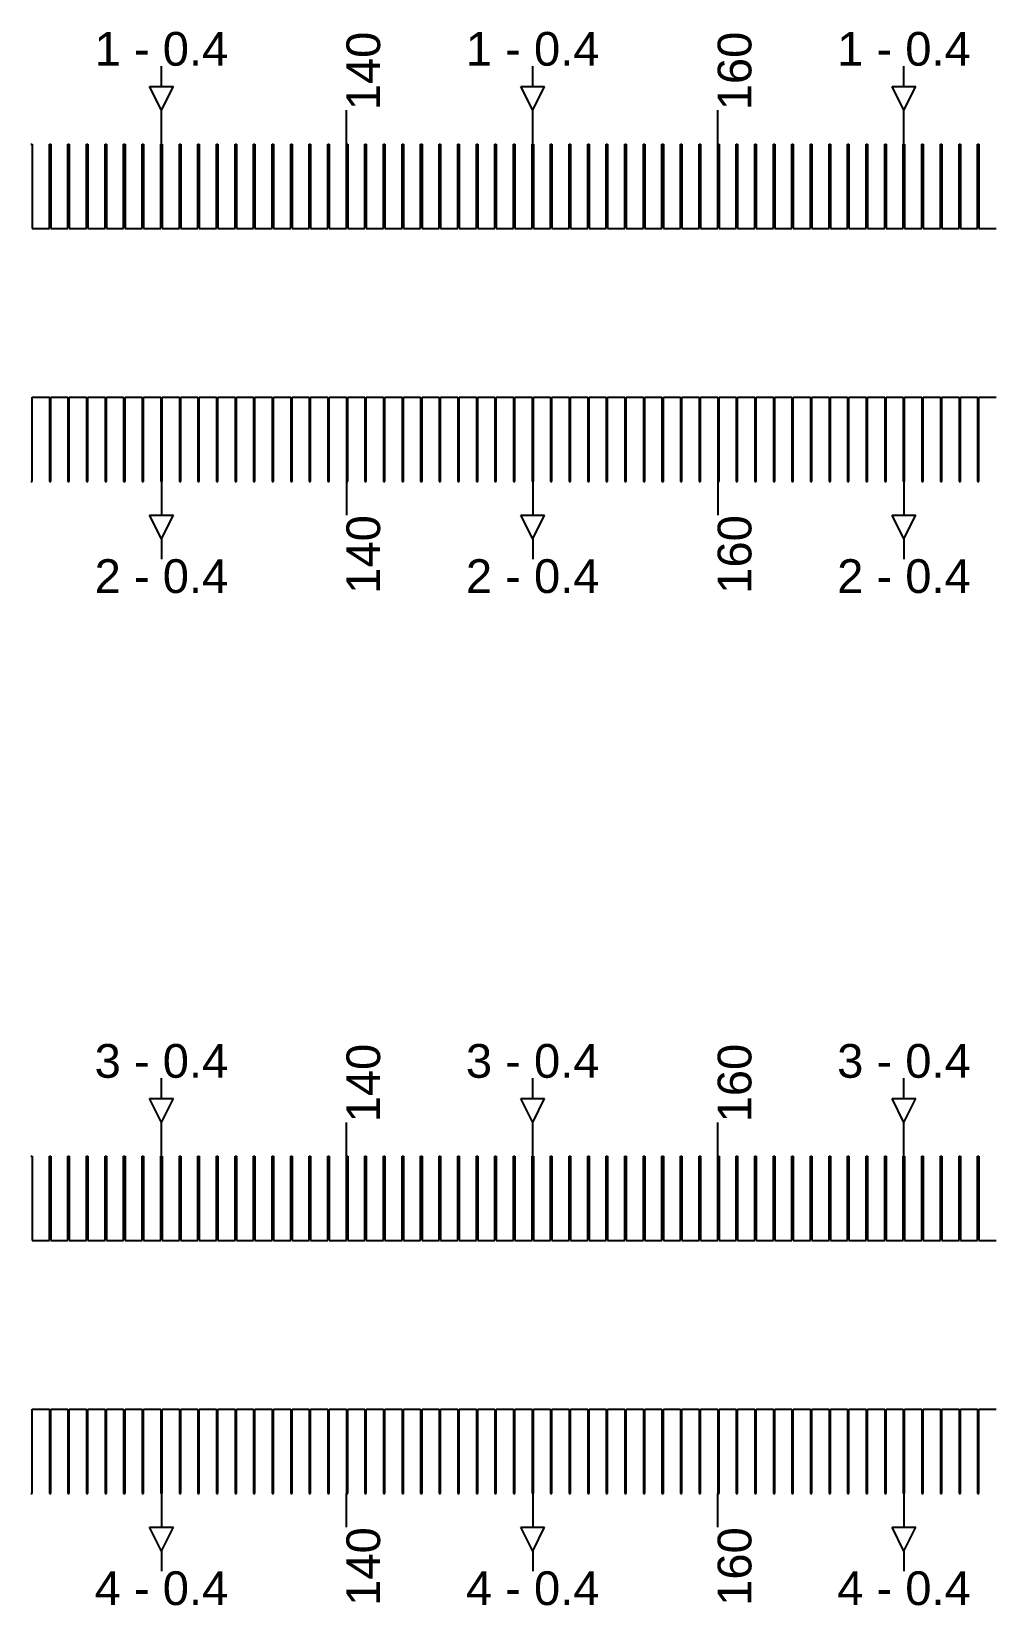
# Model space of a CAD drawing. Extents: x -119394 to 128420, y 74496 to 185496.
# Drawn here: x 38807 to 39090.2, y 112862.7 to 113329.2 of the extents above; entities that cross this region are included whole.
import ezdxf

# ---------------------------------------------------------------- set-up
doc = ezdxf.new("R2010")
doc.units = 13
doc.layers.add('CL - Label-1', color=120, linetype='Continuous')
doc.layers.add('CL - Label-2', color=132, linetype='Continuous')
doc.layers.add('CL - Sub-Micro', color=7, linetype='Continuous', true_color=0x47d1ff)
doc.styles.get("Standard").update_dxf_attribs({"font": 'arial.ttf'})

msp = doc.modelspace()

# ---------------------------------------------------------------- linework, layer by layer
for p, q in [((38845.49, 113312.94), (38845.49, 113318.94)), ((38955.49, 113312.94), (38955.49, 113318.94)), ((39065.49, 113312.94), (39065.49, 113318.94)), ((38845.49, 113295.86), (38845.49, 113305.86)), ((38900.29, 113295.86), (38900.29, 113305.86)), ((38955.49, 113295.86), (38955.49, 113305.86)), ((39010.29, 113295.86), (39010.29, 113305.86)), ((39065.49, 113295.86), (39065.49, 113305.86)), ((38845.49, 113195.86), (38845.49, 113185.86)), ((38900.29, 113195.86), (38900.29, 113185.86)), ((38955.49, 113195.86), (38955.49, 113185.86)), ((39010.29, 113195.86), (39010.29, 113185.86)), ((39065.49, 113195.86), (39065.49, 113185.86)), ((38845.49, 113178.79), (38845.49, 113172.79)), ((38955.49, 113178.79), (38955.49, 113172.79)), ((39065.49, 113178.79), (39065.49, 113172.79)), ((38845.49, 113012.94), (38845.49, 113018.94)), ((38955.49, 113012.94), (38955.49, 113018.94)), ((39065.49, 113012.94), (39065.49, 113018.94)), ((38845.49, 112995.86), (38845.49, 113005.86)), ((38900.29, 112995.86), (38900.29, 113005.86)), ((38955.49, 112995.86), (38955.49, 113005.86)), ((39010.29, 112995.86), (39010.29, 113005.86)), ((39065.49, 112995.86), (39065.49, 113005.86)), ((38845.49, 112895.86), (38845.49, 112885.86)), ((38900.29, 112885.86), (38900.29, 112895.86)), ((38955.49, 112895.86), (38955.49, 112885.86)), ((39010.29, 112885.86), (39010.29, 112895.86)), ((39065.49, 112895.86), (39065.49, 112885.86)), ((38845.49, 112878.79), (38845.49, 112872.79)), ((38955.49, 112878.79), (38955.49, 112872.79)), ((39065.49, 112878.79), (39065.49, 112872.79))]:
    msp.add_line(p, q)
at = {"layer": 'CL - Label-2'}
for p, q in [((38845.49, 113305.86), (38841.95, 113312.96)), ((38841.95, 113312.96), (38849.02, 113312.96)), ((38845.49, 113305.86), (38849.02, 113312.96)), ((38955.49, 113305.86), (38951.95, 113312.96)), ((38951.95, 113312.96), (38959.02, 113312.96)), ((38955.49, 113305.86), (38959.02, 113312.96)), ((39065.49, 113305.86), (39061.95, 113312.96)), ((39061.95, 113312.96), (39069.02, 113312.96)), ((39065.49, 113305.86), (39069.02, 113312.96)), ((38845.49, 113178.79), (38841.95, 113185.89)), ((38841.95, 113185.89), (38849.02, 113185.89)), ((38845.49, 113178.79), (38849.02, 113185.89)), ((38955.49, 113178.79), (38951.95, 113185.89)), ((38951.95, 113185.89), (38959.02, 113185.89)), ((38955.49, 113178.79), (38959.02, 113185.89)), ((39065.49, 113178.79), (39061.95, 113185.89)), ((39061.95, 113185.89), (39069.02, 113185.89)), ((39065.49, 113178.79), (39069.02, 113185.89)), ((38845.49, 113005.86), (38841.95, 113012.96)), ((38841.95, 113012.96), (38849.02, 113012.96)), ((38845.49, 113005.86), (38849.02, 113012.96)), ((38955.49, 113005.86), (38951.95, 113012.96)), ((38951.95, 113012.96), (38959.02, 113012.96)), ((38955.49, 113005.86), (38959.02, 113012.96)), ((39065.49, 113005.86), (39061.95, 113012.96)), ((39061.95, 113012.96), (39069.02, 113012.96)), ((39065.49, 113005.86), (39069.02, 113012.96)), ((38845.49, 112878.79), (38841.95, 112885.89)), ((38841.95, 112885.89), (38849.02, 112885.89)), ((38845.49, 112878.79), (38849.02, 112885.89)), ((38955.49, 112878.79), (38951.95, 112885.89)), ((38951.95, 112885.89), (38959.02, 112885.89)), ((38955.49, 112878.79), (38959.02, 112885.89)), ((39065.49, 112878.79), (39061.95, 112885.89)), ((39061.95, 112885.89), (39069.02, 112885.89)), ((39065.49, 112878.79), (39069.02, 112885.89))]:
    msp.add_line(p, q, dxfattribs=at)
at = {"layer": 'CL - Sub-Micro'}
for p, q in [((38806.79, 113295.86), (38807.19, 113295.86)), ((38807.19, 113295.86), (38807.19, 113270.86)), ((38812.29, 113270.86), (38812.29, 113295.86)), ((38812.29, 113295.86), (38812.69, 113295.86)), ((38812.69, 113295.86), (38812.69, 113270.86)), ((38817.79, 113270.86), (38817.79, 113295.86)), ((38817.79, 113295.86), (38818.19, 113295.86)), ((38818.19, 113295.86), (38818.19, 113270.86)), ((38823.29, 113270.86), (38823.29, 113295.86)), ((38823.29, 113295.86), (38823.69, 113295.86)), ((38823.69, 113295.86), (38823.69, 113270.86)), ((38828.79, 113270.86), (38828.79, 113295.86)), ((38828.79, 113295.86), (38829.19, 113295.86)), ((38829.19, 113295.86), (38829.19, 113270.86)), ((38834.29, 113270.86), (38834.29, 113295.86)), ((38834.29, 113295.86), (38834.69, 113295.86)), ((38834.69, 113295.86), (38834.69, 113270.86)), ((38839.79, 113270.86), (38839.79, 113295.86)), ((38839.79, 113295.86), (38840.19, 113295.86)), ((38840.19, 113295.86), (38840.19, 113270.86)), ((38845.29, 113270.86), (38845.29, 113295.86)), ((38845.29, 113295.86), (38845.69, 113295.86)), ((38845.69, 113295.86), (38845.69, 113270.86)), ((38850.79, 113270.86), (38850.79, 113295.86)), ((38850.79, 113295.86), (38851.19, 113295.86)), ((38851.19, 113295.86), (38851.19, 113270.86)), ((38856.29, 113270.86), (38856.29, 113295.86)), ((38856.29, 113295.86), (38856.69, 113295.86)), ((38856.69, 113295.86), (38856.69, 113270.86)), ((38861.79, 113270.86), (38861.79, 113295.86)), ((38861.79, 113295.86), (38862.19, 113295.86)), ((38862.19, 113295.86), (38862.19, 113270.86)), ((38867.29, 113270.86), (38867.29, 113295.86)), ((38867.29, 113295.86), (38867.69, 113295.86)), ((38867.69, 113295.86), (38867.69, 113270.86)), ((38872.79, 113270.86), (38872.79, 113295.86)), ((38872.79, 113295.86), (38873.19, 113295.86)), ((38873.19, 113295.86), (38873.19, 113270.86)), ((38878.29, 113270.86), (38878.29, 113295.86)), ((38878.29, 113295.86), (38878.69, 113295.86)), ((38878.69, 113295.86), (38878.69, 113270.86)), ((38883.79, 113270.86), (38883.79, 113295.86)), ((38883.79, 113295.86), (38884.19, 113295.86)), ((38884.19, 113295.86), (38884.19, 113270.86)), ((38889.29, 113270.86), (38889.29, 113295.86)), ((38889.29, 113295.86), (38889.69, 113295.86)), ((38889.69, 113295.86), (38889.69, 113270.86)), ((38894.79, 113270.86), (38894.79, 113295.86)), ((38894.79, 113295.86), (38895.19, 113295.86)), ((38895.19, 113295.86), (38895.19, 113270.86)), ((38900.29, 113270.86), (38900.29, 113295.86)), ((38900.29, 113295.86), (38900.69, 113295.86)), ((38900.69, 113295.86), (38900.69, 113270.86)), ((38905.79, 113270.86), (38905.79, 113295.86)), ((38905.79, 113295.86), (38906.19, 113295.86)), ((38906.19, 113295.86), (38906.19, 113270.86)), ((38911.29, 113270.86), (38911.29, 113295.86)), ((38911.29, 113295.86), (38911.69, 113295.86)), ((38911.69, 113295.86), (38911.69, 113270.86)), ((38916.79, 113270.86), (38916.79, 113295.86)), ((38916.79, 113295.86), (38917.19, 113295.86)), ((38917.19, 113295.86), (38917.19, 113270.86)), ((38922.29, 113270.86), (38922.29, 113295.86)), ((38922.29, 113295.86), (38922.69, 113295.86)), ((38922.69, 113295.86), (38922.69, 113270.86)), ((38927.79, 113270.86), (38927.79, 113295.86)), ((38927.79, 113295.86), (38928.19, 113295.86)), ((38928.19, 113295.86), (38928.19, 113270.86)), ((38933.29, 113270.86), (38933.29, 113295.86)), ((38933.29, 113295.86), (38933.69, 113295.86)), ((38933.69, 113295.86), (38933.69, 113270.86)), ((38938.79, 113270.86), (38938.79, 113295.86)), ((38938.79, 113295.86), (38939.19, 113295.86)), ((38939.19, 113295.86), (38939.19, 113270.86)), ((38944.29, 113270.86), (38944.29, 113295.86)), ((38944.29, 113295.86), (38944.69, 113295.86)), ((38944.69, 113295.86), (38944.69, 113270.86)), ((38949.79, 113270.86), (38949.79, 113295.86)), ((38949.79, 113295.86), (38950.19, 113295.86)), ((38950.19, 113295.86), (38950.19, 113270.86)), ((38955.29, 113270.86), (38955.29, 113295.86)), ((38955.29, 113295.86), (38955.69, 113295.86)), ((38955.69, 113295.86), (38955.69, 113270.86)), ((38960.79, 113270.86), (38960.79, 113295.86)), ((38960.79, 113295.86), (38961.19, 113295.86)), ((38961.19, 113295.86), (38961.19, 113270.86)), ((38966.29, 113270.86), (38966.29, 113295.86)), ((38966.29, 113295.86), (38966.69, 113295.86)), ((38966.69, 113295.86), (38966.69, 113270.86)), ((38971.79, 113270.86), (38971.79, 113295.86)), ((38971.79, 113295.86), (38972.19, 113295.86)), ((38972.19, 113295.86), (38972.19, 113270.86)), ((38977.29, 113270.86), (38977.29, 113295.86)), ((38977.29, 113295.86), (38977.69, 113295.86)), ((38977.69, 113295.86), (38977.69, 113270.86)), ((38982.79, 113270.86), (38982.79, 113295.86)), ((38982.79, 113295.86), (38983.19, 113295.86)), ((38983.19, 113295.86), (38983.19, 113270.86)), ((38988.29, 113270.86), (38988.29, 113295.86)), ((38988.29, 113295.86), (38988.69, 113295.86)), ((38988.69, 113295.86), (38988.69, 113270.86)), ((38993.79, 113270.86), (38993.79, 113295.86)), ((38993.79, 113295.86), (38994.19, 113295.86)), ((38994.19, 113295.86), (38994.19, 113270.86)), ((38999.29, 113270.86), (38999.29, 113295.86)), ((38999.29, 113295.86), (38999.69, 113295.86)), ((38999.69, 113295.86), (38999.69, 113270.86)), ((39004.79, 113270.86), (39004.79, 113295.86)), ((39004.79, 113295.86), (39005.19, 113295.86)), ((39005.19, 113295.86), (39005.19, 113270.86)), ((39010.29, 113270.86), (39010.29, 113295.86)), ((39010.29, 113295.86), (39010.69, 113295.86)), ((39010.69, 113295.86), (39010.69, 113270.86)), ((39015.79, 113270.86), (39015.79, 113295.86)), ((39015.79, 113295.86), (39016.19, 113295.86)), ((39016.19, 113295.86), (39016.19, 113270.86)), ((39021.29, 113270.86), (39021.29, 113295.86)), ((39021.29, 113295.86), (39021.69, 113295.86)), ((39021.69, 113295.86), (39021.69, 113270.86)), ((39026.79, 113270.86), (39026.79, 113295.86)), ((39026.79, 113295.86), (39027.19, 113295.86)), ((39027.19, 113295.86), (39027.19, 113270.86)), ((39032.29, 113270.86), (39032.29, 113295.86)), ((39032.29, 113295.86), (39032.69, 113295.86)), ((39032.69, 113295.86), (39032.69, 113270.86)), ((39037.79, 113270.86), (39037.79, 113295.86)), ((39037.79, 113295.86), (39038.19, 113295.86)), ((39038.19, 113295.86), (39038.19, 113270.86)), ((39043.29, 113270.86), (39043.29, 113295.86)), ((39043.29, 113295.86), (39043.69, 113295.86)), ((39043.69, 113295.86), (39043.69, 113270.86)), ((39048.79, 113270.86), (39048.79, 113295.86)), ((39048.79, 113295.86), (39049.19, 113295.86)), ((39049.19, 113295.86), (39049.19, 113270.86)), ((39054.29, 113270.86), (39054.29, 113295.86)), ((39054.29, 113295.86), (39054.69, 113295.86)), ((39054.69, 113295.86), (39054.69, 113270.86)), ((39059.79, 113270.86), (39059.79, 113295.86)), ((39059.79, 113295.86), (39060.19, 113295.86)), ((39060.19, 113295.86), (39060.19, 113270.86)), ((39065.29, 113270.86), (39065.29, 113295.86)), ((39065.29, 113295.86), (39065.69, 113295.86)), ((39065.69, 113295.86), (39065.69, 113270.86)), ((39070.79, 113270.86), (39070.79, 113295.86)), ((39070.79, 113295.86), (39071.19, 113295.86)), ((39071.19, 113295.86), (39071.19, 113270.86)), ((39076.29, 113270.86), (39076.29, 113295.86)), ((39076.29, 113295.86), (39076.69, 113295.86)), ((39076.69, 113295.86), (39076.69, 113270.86)), ((39081.79, 113270.86), (39081.79, 113295.86)), ((39081.79, 113295.86), (39082.19, 113295.86)), ((39082.19, 113295.86), (39082.19, 113270.86)), ((39087.29, 113270.86), (39087.29, 113295.86)), ((39087.29, 113295.86), (39087.69, 113295.86)), ((39087.69, 113295.86), (39087.69, 113270.86)), ((38807.19, 113270.86), (38812.29, 113270.86)), ((38812.69, 113270.86), (38817.79, 113270.86)), ((38818.19, 113270.86), (38823.29, 113270.86)), ((38823.69, 113270.86), (38828.79, 113270.86)), ((38829.19, 113270.86), (38834.29, 113270.86)), ((38834.69, 113270.86), (38839.79, 113270.86)), ((38840.19, 113270.86), (38845.29, 113270.86)), ((38845.69, 113270.86), (38850.79, 113270.86)), ((38851.19, 113270.86), (38856.29, 113270.86)), ((38856.69, 113270.86), (38861.79, 113270.86)), ((38862.19, 113270.86), (38867.29, 113270.86)), ((38867.69, 113270.86), (38872.79, 113270.86)), ((38873.19, 113270.86), (38878.29, 113270.86)), ((38878.69, 113270.86), (38883.79, 113270.86)), ((38884.19, 113270.86), (38889.29, 113270.86)), ((38889.69, 113270.86), (38894.79, 113270.86)), ((38895.19, 113270.86), (38900.29, 113270.86)), ((38900.69, 113270.86), (38905.79, 113270.86)), ((38906.19, 113270.86), (38911.29, 113270.86)), ((38911.69, 113270.86), (38916.79, 113270.86)), ((38917.19, 113270.86), (38922.29, 113270.86)), ((38922.69, 113270.86), (38927.79, 113270.86)), ((38928.19, 113270.86), (38933.29, 113270.86)), ((38933.69, 113270.86), (38938.79, 113270.86)), ((38939.19, 113270.86), (38944.29, 113270.86)), ((38944.69, 113270.86), (38949.79, 113270.86)), ((38950.19, 113270.86), (38955.29, 113270.86)), ((38955.69, 113270.86), (38960.79, 113270.86)), ((38961.19, 113270.86), (38966.29, 113270.86)), ((38966.69, 113270.86), (38971.79, 113270.86)), ((38972.19, 113270.86), (38977.29, 113270.86)), ((38977.69, 113270.86), (38982.79, 113270.86)), ((38983.19, 113270.86), (38988.29, 113270.86)), ((38988.69, 113270.86), (38993.79, 113270.86)), ((38994.19, 113270.86), (38999.29, 113270.86)), ((38999.69, 113270.86), (39004.79, 113270.86)), ((39005.19, 113270.86), (39010.29, 113270.86)), ((39010.69, 113270.86), (39015.79, 113270.86)), ((39016.19, 113270.86), (39021.29, 113270.86)), ((39021.69, 113270.86), (39026.79, 113270.86)), ((39027.19, 113270.86), (39032.29, 113270.86)), ((39032.69, 113270.86), (39037.79, 113270.86)), ((39038.19, 113270.86), (39043.29, 113270.86)), ((39043.69, 113270.86), (39048.79, 113270.86)), ((39049.19, 113270.86), (39054.29, 113270.86)), ((39054.69, 113270.86), (39059.79, 113270.86)), ((39060.19, 113270.86), (39065.29, 113270.86)), ((39065.69, 113270.86), (39070.79, 113270.86)), ((39071.19, 113270.86), (39076.29, 113270.86)), ((39076.69, 113270.86), (39081.79, 113270.86)), ((39082.19, 113270.86), (39087.29, 113270.86)), ((39087.69, 113270.86), (39092.79, 113270.86)), ((38807.19, 113195.86), (38807.19, 113220.86)), ((38807.19, 113220.86), (38812.29, 113220.86)), ((38812.29, 113220.86), (38812.29, 113195.86)), ((38812.69, 113195.86), (38812.69, 113220.86)), ((38812.69, 113220.86), (38817.79, 113220.86)), ((38817.79, 113220.86), (38817.79, 113195.86)), ((38818.19, 113195.86), (38818.19, 113220.86)), ((38818.19, 113220.86), (38823.29, 113220.86)), ((38823.29, 113220.86), (38823.29, 113195.86)), ((38823.69, 113195.86), (38823.69, 113220.86)), ((38823.69, 113220.86), (38828.79, 113220.86)), ((38828.79, 113220.86), (38828.79, 113195.86)), ((38829.19, 113195.86), (38829.19, 113220.86)), ((38829.19, 113220.86), (38834.29, 113220.86)), ((38834.29, 113220.86), (38834.29, 113195.86)), ((38834.69, 113195.86), (38834.69, 113220.86)), ((38834.69, 113220.86), (38839.79, 113220.86)), ((38839.79, 113220.86), (38839.79, 113195.86)), ((38840.19, 113195.86), (38840.19, 113220.86)), ((38840.19, 113220.86), (38845.29, 113220.86)), ((38845.29, 113220.86), (38845.29, 113195.86)), ((38845.69, 113195.86), (38845.69, 113220.86)), ((38845.69, 113220.86), (38850.79, 113220.86)), ((38850.79, 113220.86), (38850.79, 113195.86)), ((38851.19, 113195.86), (38851.19, 113220.86)), ((38851.19, 113220.86), (38856.29, 113220.86)), ((38856.29, 113220.86), (38856.29, 113195.86)), ((38856.69, 113195.86), (38856.69, 113220.86)), ((38856.69, 113220.86), (38861.79, 113220.86)), ((38861.79, 113220.86), (38861.79, 113195.86)), ((38862.19, 113195.86), (38862.19, 113220.86)), ((38862.19, 113220.86), (38867.29, 113220.86)), ((38867.29, 113220.86), (38867.29, 113195.86)), ((38867.69, 113195.86), (38867.69, 113220.86)), ((38867.69, 113220.86), (38872.79, 113220.86)), ((38872.79, 113220.86), (38872.79, 113195.86)), ((38873.19, 113195.86), (38873.19, 113220.86)), ((38873.19, 113220.86), (38878.29, 113220.86)), ((38878.29, 113220.86), (38878.29, 113195.86)), ((38878.69, 113195.86), (38878.69, 113220.86)), ((38878.69, 113220.86), (38883.79, 113220.86)), ((38883.79, 113220.86), (38883.79, 113195.86)), ((38884.19, 113195.86), (38884.19, 113220.86)), ((38884.19, 113220.86), (38889.29, 113220.86)), ((38889.29, 113220.86), (38889.29, 113195.86)), ((38889.69, 113195.86), (38889.69, 113220.86)), ((38889.69, 113220.86), (38894.79, 113220.86)), ((38894.79, 113220.86), (38894.79, 113195.86)), ((38895.19, 113195.86), (38895.19, 113220.86)), ((38895.19, 113220.86), (38900.29, 113220.86)), ((38900.29, 113220.86), (38900.29, 113195.86)), ((38900.69, 113195.86), (38900.69, 113220.86)), ((38900.69, 113220.86), (38905.79, 113220.86)), ((38905.79, 113220.86), (38905.79, 113195.86)), ((38906.19, 113195.86), (38906.19, 113220.86)), ((38906.19, 113220.86), (38911.29, 113220.86)), ((38911.29, 113220.86), (38911.29, 113195.86)), ((38911.69, 113195.86), (38911.69, 113220.86)), ((38911.69, 113220.86), (38916.79, 113220.86)), ((38916.79, 113220.86), (38916.79, 113195.86)), ((38917.19, 113195.86), (38917.19, 113220.86)), ((38917.19, 113220.86), (38922.29, 113220.86)), ((38922.29, 113220.86), (38922.29, 113195.86)), ((38922.69, 113195.86), (38922.69, 113220.86)), ((38922.69, 113220.86), (38927.79, 113220.86)), ((38927.79, 113220.86), (38927.79, 113195.86)), ((38928.19, 113195.86), (38928.19, 113220.86)), ((38928.19, 113220.86), (38933.29, 113220.86)), ((38933.29, 113220.86), (38933.29, 113195.86)), ((38933.69, 113195.86), (38933.69, 113220.86)), ((38933.69, 113220.86), (38938.79, 113220.86)), ((38938.79, 113220.86), (38938.79, 113195.86)), ((38939.19, 113195.86), (38939.19, 113220.86)), ((38939.19, 113220.86), (38944.29, 113220.86)), ((38944.29, 113220.86), (38944.29, 113195.86)), ((38944.69, 113195.86), (38944.69, 113220.86)), ((38944.69, 113220.86), (38949.79, 113220.86)), ((38949.79, 113220.86), (38949.79, 113195.86)), ((38950.19, 113195.86), (38950.19, 113220.86)), ((38950.19, 113220.86), (38955.29, 113220.86)), ((38955.29, 113220.86), (38955.29, 113195.86)), ((38955.69, 113195.86), (38955.69, 113220.86)), ((38955.69, 113220.86), (38960.79, 113220.86)), ((38960.79, 113220.86), (38960.79, 113195.86)), ((38961.19, 113195.86), (38961.19, 113220.86)), ((38961.19, 113220.86), (38966.29, 113220.86)), ((38966.29, 113220.86), (38966.29, 113195.86)), ((38966.69, 113195.86), (38966.69, 113220.86)), ((38966.69, 113220.86), (38971.79, 113220.86)), ((38971.79, 113220.86), (38971.79, 113195.86)), ((38972.19, 113195.86), (38972.19, 113220.86)), ((38972.19, 113220.86), (38977.29, 113220.86)), ((38977.29, 113220.86), (38977.29, 113195.86)), ((38977.69, 113195.86), (38977.69, 113220.86)), ((38977.69, 113220.86), (38982.79, 113220.86)), ((38982.79, 113220.86), (38982.79, 113195.86)), ((38983.19, 113195.86), (38983.19, 113220.86)), ((38983.19, 113220.86), (38988.29, 113220.86)), ((38988.29, 113220.86), (38988.29, 113195.86)), ((38988.69, 113195.86), (38988.69, 113220.86)), ((38988.69, 113220.86), (38993.79, 113220.86)), ((38993.79, 113220.86), (38993.79, 113195.86)), ((38994.19, 113195.86), (38994.19, 113220.86)), ((38994.19, 113220.86), (38999.29, 113220.86)), ((38999.29, 113220.86), (38999.29, 113195.86)), ((38999.69, 113195.86), (38999.69, 113220.86)), ((38999.69, 113220.86), (39004.79, 113220.86)), ((39004.79, 113220.86), (39004.79, 113195.86)), ((39005.19, 113195.86), (39005.19, 113220.86)), ((39005.19, 113220.86), (39010.29, 113220.86)), ((39010.29, 113220.86), (39010.29, 113195.86)), ((39010.69, 113195.86), (39010.69, 113220.86)), ((39010.69, 113220.86), (39015.79, 113220.86)), ((39015.79, 113220.86), (39015.79, 113195.86)), ((39016.19, 113195.86), (39016.19, 113220.86)), ((39016.19, 113220.86), (39021.29, 113220.86)), ((39021.29, 113220.86), (39021.29, 113195.86)), ((39021.69, 113195.86), (39021.69, 113220.86)), ((39021.69, 113220.86), (39026.79, 113220.86)), ((39026.79, 113220.86), (39026.79, 113195.86)), ((39027.19, 113195.86), (39027.19, 113220.86)), ((39027.19, 113220.86), (39032.29, 113220.86)), ((39032.29, 113220.86), (39032.29, 113195.86)), ((39032.69, 113195.86), (39032.69, 113220.86)), ((39032.69, 113220.86), (39037.79, 113220.86)), ((39037.79, 113220.86), (39037.79, 113195.86)), ((39038.19, 113195.86), (39038.19, 113220.86)), ((39038.19, 113220.86), (39043.29, 113220.86)), ((39043.29, 113220.86), (39043.29, 113195.86)), ((39043.69, 113195.86), (39043.69, 113220.86)), ((39043.69, 113220.86), (39048.79, 113220.86)), ((39048.79, 113220.86), (39048.79, 113195.86)), ((39049.19, 113195.86), (39049.19, 113220.86)), ((39049.19, 113220.86), (39054.29, 113220.86)), ((39054.29, 113220.86), (39054.29, 113195.86)), ((39054.69, 113195.86), (39054.69, 113220.86)), ((39054.69, 113220.86), (39059.79, 113220.86)), ((39059.79, 113220.86), (39059.79, 113195.86)), ((39060.19, 113195.86), (39060.19, 113220.86)), ((39060.19, 113220.86), (39065.29, 113220.86)), ((39065.29, 113220.86), (39065.29, 113195.86)), ((39065.69, 113195.86), (39065.69, 113220.86)), ((39065.69, 113220.86), (39070.79, 113220.86)), ((39070.79, 113220.86), (39070.79, 113195.86)), ((39071.19, 113195.86), (39071.19, 113220.86)), ((39071.19, 113220.86), (39076.29, 113220.86)), ((39076.29, 113220.86), (39076.29, 113195.86)), ((39076.69, 113195.86), (39076.69, 113220.86)), ((39076.69, 113220.86), (39081.79, 113220.86)), ((39081.79, 113220.86), (39081.79, 113195.86)), ((39082.19, 113195.86), (39082.19, 113220.86)), ((39082.19, 113220.86), (39087.29, 113220.86)), ((39087.29, 113220.86), (39087.29, 113195.86)), ((39087.69, 113195.86), (39087.69, 113220.86)), ((39087.69, 113220.86), (39092.79, 113220.86)), ((38806.79, 113195.86), (38807.19, 113195.86)), ((38812.29, 113195.86), (38812.69, 113195.86)), ((38817.79, 113195.86), (38818.19, 113195.86)), ((38823.29, 113195.86), (38823.69, 113195.86)), ((38828.79, 113195.86), (38829.19, 113195.86)), ((38834.29, 113195.86), (38834.69, 113195.86)), ((38839.79, 113195.86), (38840.19, 113195.86)), ((38845.29, 113195.86), (38845.69, 113195.86)), ((38850.79, 113195.86), (38851.19, 113195.86)), ((38856.29, 113195.86), (38856.69, 113195.86)), ((38861.79, 113195.86), (38862.19, 113195.86)), ((38867.29, 113195.86), (38867.69, 113195.86)), ((38872.79, 113195.86), (38873.19, 113195.86)), ((38878.29, 113195.86), (38878.69, 113195.86)), ((38883.79, 113195.86), (38884.19, 113195.86)), ((38889.29, 113195.86), (38889.69, 113195.86)), ((38894.79, 113195.86), (38895.19, 113195.86)), ((38900.29, 113195.86), (38900.69, 113195.86)), ((38905.79, 113195.86), (38906.19, 113195.86)), ((38911.29, 113195.86), (38911.69, 113195.86)), ((38916.79, 113195.86), (38917.19, 113195.86)), ((38922.29, 113195.86), (38922.69, 113195.86)), ((38927.79, 113195.86), (38928.19, 113195.86)), ((38933.29, 113195.86), (38933.69, 113195.86)), ((38938.79, 113195.86), (38939.19, 113195.86)), ((38944.29, 113195.86), (38944.69, 113195.86)), ((38949.79, 113195.86), (38950.19, 113195.86)), ((38955.29, 113195.86), (38955.69, 113195.86)), ((38960.79, 113195.86), (38961.19, 113195.86)), ((38966.29, 113195.86), (38966.69, 113195.86)), ((38971.79, 113195.86), (38972.19, 113195.86)), ((38977.29, 113195.86), (38977.69, 113195.86)), ((38982.79, 113195.86), (38983.19, 113195.86)), ((38988.29, 113195.86), (38988.69, 113195.86)), ((38993.79, 113195.86), (38994.19, 113195.86)), ((38999.29, 113195.86), (38999.69, 113195.86)), ((39004.79, 113195.86), (39005.19, 113195.86)), ((39010.29, 113195.86), (39010.69, 113195.86)), ((39015.79, 113195.86), (39016.19, 113195.86)), ((39021.29, 113195.86), (39021.69, 113195.86)), ((39026.79, 113195.86), (39027.19, 113195.86)), ((39032.29, 113195.86), (39032.69, 113195.86)), ((39037.79, 113195.86), (39038.19, 113195.86)), ((39043.29, 113195.86), (39043.69, 113195.86)), ((39048.79, 113195.86), (39049.19, 113195.86)), ((39054.29, 113195.86), (39054.69, 113195.86)), ((39059.79, 113195.86), (39060.19, 113195.86)), ((39065.29, 113195.86), (39065.69, 113195.86)), ((39070.79, 113195.86), (39071.19, 113195.86)), ((39076.29, 113195.86), (39076.69, 113195.86)), ((39081.79, 113195.86), (39082.19, 113195.86)), ((39087.29, 113195.86), (39087.69, 113195.86)), ((38806.79, 112995.86), (38807.19, 112995.86)), ((38807.19, 112995.86), (38807.19, 112970.86)), ((38812.29, 112970.86), (38812.29, 112995.86)), ((38812.29, 112995.86), (38812.69, 112995.86)), ((38812.69, 112995.86), (38812.69, 112970.86)), ((38817.79, 112970.86), (38817.79, 112995.86)), ((38817.79, 112995.86), (38818.19, 112995.86)), ((38818.19, 112995.86), (38818.19, 112970.86)), ((38823.29, 112970.86), (38823.29, 112995.86)), ((38823.29, 112995.86), (38823.69, 112995.86)), ((38823.69, 112995.86), (38823.69, 112970.86)), ((38828.79, 112970.86), (38828.79, 112995.86)), ((38828.79, 112995.86), (38829.19, 112995.86)), ((38829.19, 112995.86), (38829.19, 112970.86)), ((38834.29, 112970.86), (38834.29, 112995.86)), ((38834.29, 112995.86), (38834.69, 112995.86)), ((38834.69, 112995.86), (38834.69, 112970.86)), ((38839.79, 112970.86), (38839.79, 112995.86)), ((38839.79, 112995.86), (38840.19, 112995.86)), ((38840.19, 112995.86), (38840.19, 112970.86)), ((38845.29, 112970.86), (38845.29, 112995.86)), ((38845.29, 112995.86), (38845.69, 112995.86)), ((38845.69, 112995.86), (38845.69, 112970.86)), ((38850.79, 112970.86), (38850.79, 112995.86)), ((38850.79, 112995.86), (38851.19, 112995.86)), ((38851.19, 112995.86), (38851.19, 112970.86)), ((38856.29, 112970.86), (38856.29, 112995.86)), ((38856.29, 112995.86), (38856.69, 112995.86)), ((38856.69, 112995.86), (38856.69, 112970.86)), ((38861.79, 112970.86), (38861.79, 112995.86)), ((38861.79, 112995.86), (38862.19, 112995.86)), ((38862.19, 112995.86), (38862.19, 112970.86)), ((38867.29, 112970.86), (38867.29, 112995.86)), ((38867.29, 112995.86), (38867.69, 112995.86)), ((38867.69, 112995.86), (38867.69, 112970.86)), ((38872.79, 112970.86), (38872.79, 112995.86)), ((38872.79, 112995.86), (38873.19, 112995.86)), ((38873.19, 112995.86), (38873.19, 112970.86)), ((38878.29, 112970.86), (38878.29, 112995.86)), ((38878.29, 112995.86), (38878.69, 112995.86)), ((38878.69, 112995.86), (38878.69, 112970.86)), ((38883.79, 112970.86), (38883.79, 112995.86)), ((38883.79, 112995.86), (38884.19, 112995.86)), ((38884.19, 112995.86), (38884.19, 112970.86)), ((38889.29, 112970.86), (38889.29, 112995.86)), ((38889.29, 112995.86), (38889.69, 112995.86)), ((38889.69, 112995.86), (38889.69, 112970.86)), ((38894.79, 112970.86), (38894.79, 112995.86)), ((38894.79, 112995.86), (38895.19, 112995.86)), ((38895.19, 112995.86), (38895.19, 112970.86)), ((38900.29, 112970.86), (38900.29, 112995.86)), ((38900.29, 112995.86), (38900.69, 112995.86)), ((38900.69, 112995.86), (38900.69, 112970.86)), ((38905.79, 112970.86), (38905.79, 112995.86)), ((38905.79, 112995.86), (38906.19, 112995.86)), ((38906.19, 112995.86), (38906.19, 112970.86)), ((38911.29, 112970.86), (38911.29, 112995.86)), ((38911.29, 112995.86), (38911.69, 112995.86)), ((38911.69, 112995.86), (38911.69, 112970.86)), ((38916.79, 112970.86), (38916.79, 112995.86)), ((38916.79, 112995.86), (38917.19, 112995.86)), ((38917.19, 112995.86), (38917.19, 112970.86)), ((38922.29, 112970.86), (38922.29, 112995.86)), ((38922.29, 112995.86), (38922.69, 112995.86)), ((38922.69, 112995.86), (38922.69, 112970.86)), ((38927.79, 112970.86), (38927.79, 112995.86)), ((38927.79, 112995.86), (38928.19, 112995.86)), ((38928.19, 112995.86), (38928.19, 112970.86)), ((38933.29, 112970.86), (38933.29, 112995.86)), ((38933.29, 112995.86), (38933.69, 112995.86)), ((38933.69, 112995.86), (38933.69, 112970.86)), ((38938.79, 112970.86), (38938.79, 112995.86)), ((38938.79, 112995.86), (38939.19, 112995.86)), ((38939.19, 112995.86), (38939.19, 112970.86)), ((38944.29, 112970.86), (38944.29, 112995.86)), ((38944.29, 112995.86), (38944.69, 112995.86)), ((38944.69, 112995.86), (38944.69, 112970.86)), ((38949.79, 112970.86), (38949.79, 112995.86)), ((38949.79, 112995.86), (38950.19, 112995.86)), ((38950.19, 112995.86), (38950.19, 112970.86)), ((38955.29, 112970.86), (38955.29, 112995.86)), ((38955.29, 112995.86), (38955.69, 112995.86)), ((38955.69, 112995.86), (38955.69, 112970.86)), ((38960.79, 112970.86), (38960.79, 112995.86)), ((38960.79, 112995.86), (38961.19, 112995.86)), ((38961.19, 112995.86), (38961.19, 112970.86)), ((38966.29, 112970.86), (38966.29, 112995.86)), ((38966.29, 112995.86), (38966.69, 112995.86)), ((38966.69, 112995.86), (38966.69, 112970.86)), ((38971.79, 112970.86), (38971.79, 112995.86)), ((38971.79, 112995.86), (38972.19, 112995.86)), ((38972.19, 112995.86), (38972.19, 112970.86)), ((38977.29, 112970.86), (38977.29, 112995.86)), ((38977.29, 112995.86), (38977.69, 112995.86)), ((38977.69, 112995.86), (38977.69, 112970.86)), ((38982.79, 112970.86), (38982.79, 112995.86)), ((38982.79, 112995.86), (38983.19, 112995.86)), ((38983.19, 112995.86), (38983.19, 112970.86)), ((38988.29, 112970.86), (38988.29, 112995.86)), ((38988.29, 112995.86), (38988.69, 112995.86)), ((38988.69, 112995.86), (38988.69, 112970.86)), ((38993.79, 112970.86), (38993.79, 112995.86)), ((38993.79, 112995.86), (38994.19, 112995.86)), ((38994.19, 112995.86), (38994.19, 112970.86)), ((38999.29, 112970.86), (38999.29, 112995.86)), ((38999.29, 112995.86), (38999.69, 112995.86)), ((38999.69, 112995.86), (38999.69, 112970.86)), ((39004.79, 112970.86), (39004.79, 112995.86)), ((39004.79, 112995.86), (39005.19, 112995.86)), ((39005.19, 112995.86), (39005.19, 112970.86)), ((39010.29, 112970.86), (39010.29, 112995.86)), ((39010.29, 112995.86), (39010.69, 112995.86)), ((39010.69, 112995.86), (39010.69, 112970.86)), ((39015.79, 112970.86), (39015.79, 112995.86)), ((39015.79, 112995.86), (39016.19, 112995.86)), ((39016.19, 112995.86), (39016.19, 112970.86)), ((39021.29, 112970.86), (39021.29, 112995.86)), ((39021.29, 112995.86), (39021.69, 112995.86)), ((39021.69, 112995.86), (39021.69, 112970.86)), ((39026.79, 112970.86), (39026.79, 112995.86)), ((39026.79, 112995.86), (39027.19, 112995.86)), ((39027.19, 112995.86), (39027.19, 112970.86)), ((39032.29, 112970.86), (39032.29, 112995.86)), ((39032.29, 112995.86), (39032.69, 112995.86)), ((39032.69, 112995.86), (39032.69, 112970.86)), ((39037.79, 112970.86), (39037.79, 112995.86)), ((39037.79, 112995.86), (39038.19, 112995.86)), ((39038.19, 112995.86), (39038.19, 112970.86)), ((39043.29, 112970.86), (39043.29, 112995.86)), ((39043.29, 112995.86), (39043.69, 112995.86)), ((39043.69, 112995.86), (39043.69, 112970.86)), ((39048.79, 112970.86), (39048.79, 112995.86)), ((39048.79, 112995.86), (39049.19, 112995.86)), ((39049.19, 112995.86), (39049.19, 112970.86)), ((39054.29, 112970.86), (39054.29, 112995.86)), ((39054.29, 112995.86), (39054.69, 112995.86)), ((39054.69, 112995.86), (39054.69, 112970.86)), ((39059.79, 112970.86), (39059.79, 112995.86)), ((39059.79, 112995.86), (39060.19, 112995.86)), ((39060.19, 112995.86), (39060.19, 112970.86)), ((39065.29, 112970.86), (39065.29, 112995.86)), ((39065.29, 112995.86), (39065.69, 112995.86)), ((39065.69, 112995.86), (39065.69, 112970.86)), ((39070.79, 112970.86), (39070.79, 112995.86)), ((39070.79, 112995.86), (39071.19, 112995.86)), ((39071.19, 112995.86), (39071.19, 112970.86)), ((39076.29, 112970.86), (39076.29, 112995.86)), ((39076.29, 112995.86), (39076.69, 112995.86)), ((39076.69, 112995.86), (39076.69, 112970.86)), ((39081.79, 112970.86), (39081.79, 112995.86)), ((39081.79, 112995.86), (39082.19, 112995.86)), ((39082.19, 112995.86), (39082.19, 112970.86)), ((39087.29, 112970.86), (39087.29, 112995.86)), ((39087.29, 112995.86), (39087.69, 112995.86)), ((39087.69, 112995.86), (39087.69, 112970.86)), ((38807.19, 112970.86), (38812.29, 112970.86)), ((38812.69, 112970.86), (38817.79, 112970.86)), ((38818.19, 112970.86), (38823.29, 112970.86)), ((38823.69, 112970.86), (38828.79, 112970.86)), ((38829.19, 112970.86), (38834.29, 112970.86)), ((38834.69, 112970.86), (38839.79, 112970.86)), ((38840.19, 112970.86), (38845.29, 112970.86)), ((38845.69, 112970.86), (38850.79, 112970.86)), ((38851.19, 112970.86), (38856.29, 112970.86)), ((38856.69, 112970.86), (38861.79, 112970.86)), ((38862.19, 112970.86), (38867.29, 112970.86)), ((38867.69, 112970.86), (38872.79, 112970.86)), ((38873.19, 112970.86), (38878.29, 112970.86)), ((38878.69, 112970.86), (38883.79, 112970.86)), ((38884.19, 112970.86), (38889.29, 112970.86)), ((38889.69, 112970.86), (38894.79, 112970.86)), ((38895.19, 112970.86), (38900.29, 112970.86)), ((38900.69, 112970.86), (38905.79, 112970.86)), ((38906.19, 112970.86), (38911.29, 112970.86)), ((38911.69, 112970.86), (38916.79, 112970.86)), ((38917.19, 112970.86), (38922.29, 112970.86)), ((38922.69, 112970.86), (38927.79, 112970.86)), ((38928.19, 112970.86), (38933.29, 112970.86)), ((38933.69, 112970.86), (38938.79, 112970.86)), ((38939.19, 112970.86), (38944.29, 112970.86)), ((38944.69, 112970.86), (38949.79, 112970.86)), ((38950.19, 112970.86), (38955.29, 112970.86)), ((38955.69, 112970.86), (38960.79, 112970.86)), ((38961.19, 112970.86), (38966.29, 112970.86)), ((38966.69, 112970.86), (38971.79, 112970.86)), ((38972.19, 112970.86), (38977.29, 112970.86)), ((38977.69, 112970.86), (38982.79, 112970.86)), ((38983.19, 112970.86), (38988.29, 112970.86)), ((38988.69, 112970.86), (38993.79, 112970.86)), ((38994.19, 112970.86), (38999.29, 112970.86)), ((38999.69, 112970.86), (39004.79, 112970.86)), ((39005.19, 112970.86), (39010.29, 112970.86)), ((39010.69, 112970.86), (39015.79, 112970.86)), ((39016.19, 112970.86), (39021.29, 112970.86)), ((39021.69, 112970.86), (39026.79, 112970.86)), ((39027.19, 112970.86), (39032.29, 112970.86)), ((39032.69, 112970.86), (39037.79, 112970.86)), ((39038.19, 112970.86), (39043.29, 112970.86)), ((39043.69, 112970.86), (39048.79, 112970.86)), ((39049.19, 112970.86), (39054.29, 112970.86)), ((39054.69, 112970.86), (39059.79, 112970.86)), ((39060.19, 112970.86), (39065.29, 112970.86)), ((39065.69, 112970.86), (39070.79, 112970.86)), ((39071.19, 112970.86), (39076.29, 112970.86)), ((39076.69, 112970.86), (39081.79, 112970.86)), ((39082.19, 112970.86), (39087.29, 112970.86)), ((39087.69, 112970.86), (39092.79, 112970.86)), ((38807.19, 112895.86), (38807.19, 112920.86)), ((38807.19, 112920.86), (38812.29, 112920.86)), ((38812.29, 112920.86), (38812.29, 112895.86)), ((38812.69, 112895.86), (38812.69, 112920.86)), ((38812.69, 112920.86), (38817.79, 112920.86)), ((38817.79, 112920.86), (38817.79, 112895.86)), ((38818.19, 112895.86), (38818.19, 112920.86)), ((38818.19, 112920.86), (38823.29, 112920.86)), ((38823.29, 112920.86), (38823.29, 112895.86)), ((38823.69, 112895.86), (38823.69, 112920.86)), ((38823.69, 112920.86), (38828.79, 112920.86)), ((38828.79, 112920.86), (38828.79, 112895.86)), ((38829.19, 112895.86), (38829.19, 112920.86)), ((38829.19, 112920.86), (38834.29, 112920.86)), ((38834.29, 112920.86), (38834.29, 112895.86)), ((38834.69, 112895.86), (38834.69, 112920.86)), ((38834.69, 112920.86), (38839.79, 112920.86)), ((38839.79, 112920.86), (38839.79, 112895.86)), ((38840.19, 112895.86), (38840.19, 112920.86)), ((38840.19, 112920.86), (38845.29, 112920.86)), ((38845.29, 112920.86), (38845.29, 112895.86)), ((38845.69, 112895.86), (38845.69, 112920.86)), ((38845.69, 112920.86), (38850.79, 112920.86)), ((38850.79, 112920.86), (38850.79, 112895.86)), ((38851.19, 112895.86), (38851.19, 112920.86)), ((38851.19, 112920.86), (38856.29, 112920.86)), ((38856.29, 112920.86), (38856.29, 112895.86)), ((38856.69, 112895.86), (38856.69, 112920.86)), ((38856.69, 112920.86), (38861.79, 112920.86)), ((38861.79, 112920.86), (38861.79, 112895.86)), ((38862.19, 112895.86), (38862.19, 112920.86)), ((38862.19, 112920.86), (38867.29, 112920.86)), ((38867.29, 112920.86), (38867.29, 112895.86)), ((38867.69, 112895.86), (38867.69, 112920.86)), ((38867.69, 112920.86), (38872.79, 112920.86)), ((38872.79, 112920.86), (38872.79, 112895.86)), ((38873.19, 112895.86), (38873.19, 112920.86)), ((38873.19, 112920.86), (38878.29, 112920.86)), ((38878.29, 112920.86), (38878.29, 112895.86)), ((38878.69, 112895.86), (38878.69, 112920.86)), ((38878.69, 112920.86), (38883.79, 112920.86)), ((38883.79, 112920.86), (38883.79, 112895.86)), ((38884.19, 112895.86), (38884.19, 112920.86)), ((38884.19, 112920.86), (38889.29, 112920.86)), ((38889.29, 112920.86), (38889.29, 112895.86)), ((38889.69, 112895.86), (38889.69, 112920.86)), ((38889.69, 112920.86), (38894.79, 112920.86)), ((38894.79, 112920.86), (38894.79, 112895.86)), ((38895.19, 112895.86), (38895.19, 112920.86)), ((38895.19, 112920.86), (38900.29, 112920.86)), ((38900.29, 112920.86), (38900.29, 112895.86)), ((38900.69, 112895.86), (38900.69, 112920.86)), ((38900.69, 112920.86), (38905.79, 112920.86)), ((38905.79, 112920.86), (38905.79, 112895.86)), ((38906.19, 112895.86), (38906.19, 112920.86)), ((38906.19, 112920.86), (38911.29, 112920.86)), ((38911.29, 112920.86), (38911.29, 112895.86)), ((38911.69, 112895.86), (38911.69, 112920.86)), ((38911.69, 112920.86), (38916.79, 112920.86)), ((38916.79, 112920.86), (38916.79, 112895.86)), ((38917.19, 112895.86), (38917.19, 112920.86)), ((38917.19, 112920.86), (38922.29, 112920.86)), ((38922.29, 112920.86), (38922.29, 112895.86)), ((38922.69, 112895.86), (38922.69, 112920.86)), ((38922.69, 112920.86), (38927.79, 112920.86)), ((38927.79, 112920.86), (38927.79, 112895.86)), ((38928.19, 112895.86), (38928.19, 112920.86)), ((38928.19, 112920.86), (38933.29, 112920.86)), ((38933.29, 112920.86), (38933.29, 112895.86)), ((38933.69, 112895.86), (38933.69, 112920.86)), ((38933.69, 112920.86), (38938.79, 112920.86)), ((38938.79, 112920.86), (38938.79, 112895.86)), ((38939.19, 112895.86), (38939.19, 112920.86)), ((38939.19, 112920.86), (38944.29, 112920.86)), ((38944.29, 112920.86), (38944.29, 112895.86)), ((38944.69, 112895.86), (38944.69, 112920.86)), ((38944.69, 112920.86), (38949.79, 112920.86)), ((38949.79, 112920.86), (38949.79, 112895.86)), ((38950.19, 112895.86), (38950.19, 112920.86)), ((38950.19, 112920.86), (38955.29, 112920.86)), ((38955.29, 112920.86), (38955.29, 112895.86)), ((38955.69, 112895.86), (38955.69, 112920.86)), ((38955.69, 112920.86), (38960.79, 112920.86)), ((38960.79, 112920.86), (38960.79, 112895.86)), ((38961.19, 112895.86), (38961.19, 112920.86)), ((38961.19, 112920.86), (38966.29, 112920.86)), ((38966.29, 112920.86), (38966.29, 112895.86)), ((38966.69, 112895.86), (38966.69, 112920.86)), ((38966.69, 112920.86), (38971.79, 112920.86)), ((38971.79, 112920.86), (38971.79, 112895.86)), ((38972.19, 112895.86), (38972.19, 112920.86)), ((38972.19, 112920.86), (38977.29, 112920.86)), ((38977.29, 112920.86), (38977.29, 112895.86)), ((38977.69, 112895.86), (38977.69, 112920.86)), ((38977.69, 112920.86), (38982.79, 112920.86)), ((38982.79, 112920.86), (38982.79, 112895.86)), ((38983.19, 112895.86), (38983.19, 112920.86)), ((38983.19, 112920.86), (38988.29, 112920.86)), ((38988.29, 112920.86), (38988.29, 112895.86)), ((38988.69, 112895.86), (38988.69, 112920.86)), ((38988.69, 112920.86), (38993.79, 112920.86)), ((38993.79, 112920.86), (38993.79, 112895.86)), ((38994.19, 112895.86), (38994.19, 112920.86)), ((38994.19, 112920.86), (38999.29, 112920.86)), ((38999.29, 112920.86), (38999.29, 112895.86)), ((38999.69, 112895.86), (38999.69, 112920.86)), ((38999.69, 112920.86), (39004.79, 112920.86)), ((39004.79, 112920.86), (39004.79, 112895.86)), ((39005.19, 112895.86), (39005.19, 112920.86)), ((39005.19, 112920.86), (39010.29, 112920.86)), ((39010.29, 112920.86), (39010.29, 112895.86)), ((39010.69, 112895.86), (39010.69, 112920.86)), ((39010.69, 112920.86), (39015.79, 112920.86)), ((39015.79, 112920.86), (39015.79, 112895.86)), ((39016.19, 112895.86), (39016.19, 112920.86)), ((39016.19, 112920.86), (39021.29, 112920.86)), ((39021.29, 112920.86), (39021.29, 112895.86)), ((39021.69, 112895.86), (39021.69, 112920.86)), ((39021.69, 112920.86), (39026.79, 112920.86)), ((39026.79, 112920.86), (39026.79, 112895.86)), ((39027.19, 112895.86), (39027.19, 112920.86)), ((39027.19, 112920.86), (39032.29, 112920.86)), ((39032.29, 112920.86), (39032.29, 112895.86)), ((39032.69, 112895.86), (39032.69, 112920.86)), ((39032.69, 112920.86), (39037.79, 112920.86)), ((39037.79, 112920.86), (39037.79, 112895.86)), ((39038.19, 112895.86), (39038.19, 112920.86)), ((39038.19, 112920.86), (39043.29, 112920.86)), ((39043.29, 112920.86), (39043.29, 112895.86)), ((39043.69, 112895.86), (39043.69, 112920.86)), ((39043.69, 112920.86), (39048.79, 112920.86)), ((39048.79, 112920.86), (39048.79, 112895.86)), ((39049.19, 112895.86), (39049.19, 112920.86)), ((39049.19, 112920.86), (39054.29, 112920.86)), ((39054.29, 112920.86), (39054.29, 112895.86)), ((39054.69, 112895.86), (39054.69, 112920.86)), ((39054.69, 112920.86), (39059.79, 112920.86)), ((39059.79, 112920.86), (39059.79, 112895.86)), ((39060.19, 112895.86), (39060.19, 112920.86)), ((39060.19, 112920.86), (39065.29, 112920.86)), ((39065.29, 112920.86), (39065.29, 112895.86)), ((39065.69, 112895.86), (39065.69, 112920.86)), ((39065.69, 112920.86), (39070.79, 112920.86)), ((39070.79, 112920.86), (39070.79, 112895.86)), ((39071.19, 112895.86), (39071.19, 112920.86)), ((39071.19, 112920.86), (39076.29, 112920.86)), ((39076.29, 112920.86), (39076.29, 112895.86)), ((39076.69, 112895.86), (39076.69, 112920.86)), ((39076.69, 112920.86), (39081.79, 112920.86)), ((39081.79, 112920.86), (39081.79, 112895.86)), ((39082.19, 112895.86), (39082.19, 112920.86)), ((39082.19, 112920.86), (39087.29, 112920.86)), ((39087.29, 112920.86), (39087.29, 112895.86)), ((39087.69, 112895.86), (39087.69, 112920.86)), ((39087.69, 112920.86), (39092.79, 112920.86)), ((38806.79, 112895.86), (38807.19, 112895.86)), ((38812.29, 112895.86), (38812.69, 112895.86)), ((38817.79, 112895.86), (38818.19, 112895.86)), ((38823.29, 112895.86), (38823.69, 112895.86)), ((38828.79, 112895.86), (38829.19, 112895.86)), ((38834.29, 112895.86), (38834.69, 112895.86)), ((38839.79, 112895.86), (38840.19, 112895.86)), ((38845.29, 112895.86), (38845.69, 112895.86)), ((38850.79, 112895.86), (38851.19, 112895.86)), ((38856.29, 112895.86), (38856.69, 112895.86)), ((38861.79, 112895.86), (38862.19, 112895.86)), ((38867.29, 112895.86), (38867.69, 112895.86)), ((38872.79, 112895.86), (38873.19, 112895.86)), ((38878.29, 112895.86), (38878.69, 112895.86)), ((38883.79, 112895.86), (38884.19, 112895.86)), ((38889.29, 112895.86), (38889.69, 112895.86)), ((38894.79, 112895.86), (38895.19, 112895.86)), ((38900.29, 112895.86), (38900.69, 112895.86)), ((38905.79, 112895.86), (38906.19, 112895.86)), ((38911.29, 112895.86), (38911.69, 112895.86)), ((38916.79, 112895.86), (38917.19, 112895.86)), ((38922.29, 112895.86), (38922.69, 112895.86)), ((38927.79, 112895.86), (38928.19, 112895.86)), ((38933.29, 112895.86), (38933.69, 112895.86)), ((38938.79, 112895.86), (38939.19, 112895.86)), ((38944.29, 112895.86), (38944.69, 112895.86)), ((38949.79, 112895.86), (38950.19, 112895.86)), ((38955.29, 112895.86), (38955.69, 112895.86)), ((38960.79, 112895.86), (38961.19, 112895.86)), ((38966.29, 112895.86), (38966.69, 112895.86)), ((38971.79, 112895.86), (38972.19, 112895.86)), ((38977.29, 112895.86), (38977.69, 112895.86)), ((38982.79, 112895.86), (38983.19, 112895.86)), ((38988.29, 112895.86), (38988.69, 112895.86)), ((38993.79, 112895.86), (38994.19, 112895.86)), ((38999.29, 112895.86), (38999.69, 112895.86)), ((39004.79, 112895.86), (39005.19, 112895.86)), ((39010.29, 112895.86), (39010.69, 112895.86)), ((39015.79, 112895.86), (39016.19, 112895.86)), ((39021.29, 112895.86), (39021.69, 112895.86)), ((39026.79, 112895.86), (39027.19, 112895.86)), ((39032.29, 112895.86), (39032.69, 112895.86)), ((39037.79, 112895.86), (39038.19, 112895.86)), ((39043.29, 112895.86), (39043.69, 112895.86)), ((39048.79, 112895.86), (39049.19, 112895.86)), ((39054.29, 112895.86), (39054.69, 112895.86)), ((39059.79, 112895.86), (39060.19, 112895.86)), ((39065.29, 112895.86), (39065.69, 112895.86)), ((39070.79, 112895.86), (39071.19, 112895.86)), ((39076.29, 112895.86), (39076.69, 112895.86)), ((39081.79, 112895.86), (39082.19, 112895.86)), ((39087.29, 112895.86), (39087.69, 112895.86))]:
    msp.add_line(p, q, dxfattribs=at)

# ---------------------------------------------------------------- texts
at = {"layer": 'CL - Label-1', "char_height": 10, "rotation": 90}
for s, insert, attachment_point in [('140', (38900.29, 113305.86), 1), ('160', (39010.29, 113305.86), 1), ('140', (38900.29, 113185.86), 3), ('160', (39010.29, 113185.86), 3), ('140', (38900.29, 113005.86), 1), ('160', (39010.29, 113005.86), 1), ('140', (38900.29, 112885.86), 3), ('160', (39010.29, 112885.86), 3)]:
    msp.add_mtext_dynamic_manual_height_columns(s, width=21.565, gutter_width=12.5, heights=[8.55], dxfattribs=dict(at, insert=insert, attachment_point=attachment_point))
at = {"layer": 'CL - Label-2', "char_height": 10}
for s, insert, attachment_point in [('1 - 0.4', (38845.49, 113318.94), 8), ('1 - 0.4', (38955.49, 113318.94), 8), ('1 - 0.4', (39065.49, 113318.94), 8), ('2 - 0.4', (38845.49, 113172.79), 2), ('2 - 0.4', (38955.49, 113172.79), 2), ('2 - 0.4', (39065.49, 113172.79), 2), ('3 - 0.4', (38845.49, 113018.94), 8), ('3 - 0.4', (38955.49, 113018.94), 8), ('3 - 0.4', (39065.49, 113018.94), 8), ('4 - 0.4', (38845.49, 112872.79), 2), ('4 - 0.4', (38955.49, 112872.79), 2), ('4 - 0.4', (39065.49, 112872.79), 2)]:
    msp.add_mtext_dynamic_manual_height_columns(s, width=52.3045, gutter_width=12.5, heights=[18.11], dxfattribs=dict(at, insert=insert, attachment_point=attachment_point))

doc.saveas('drawing.dxf')
